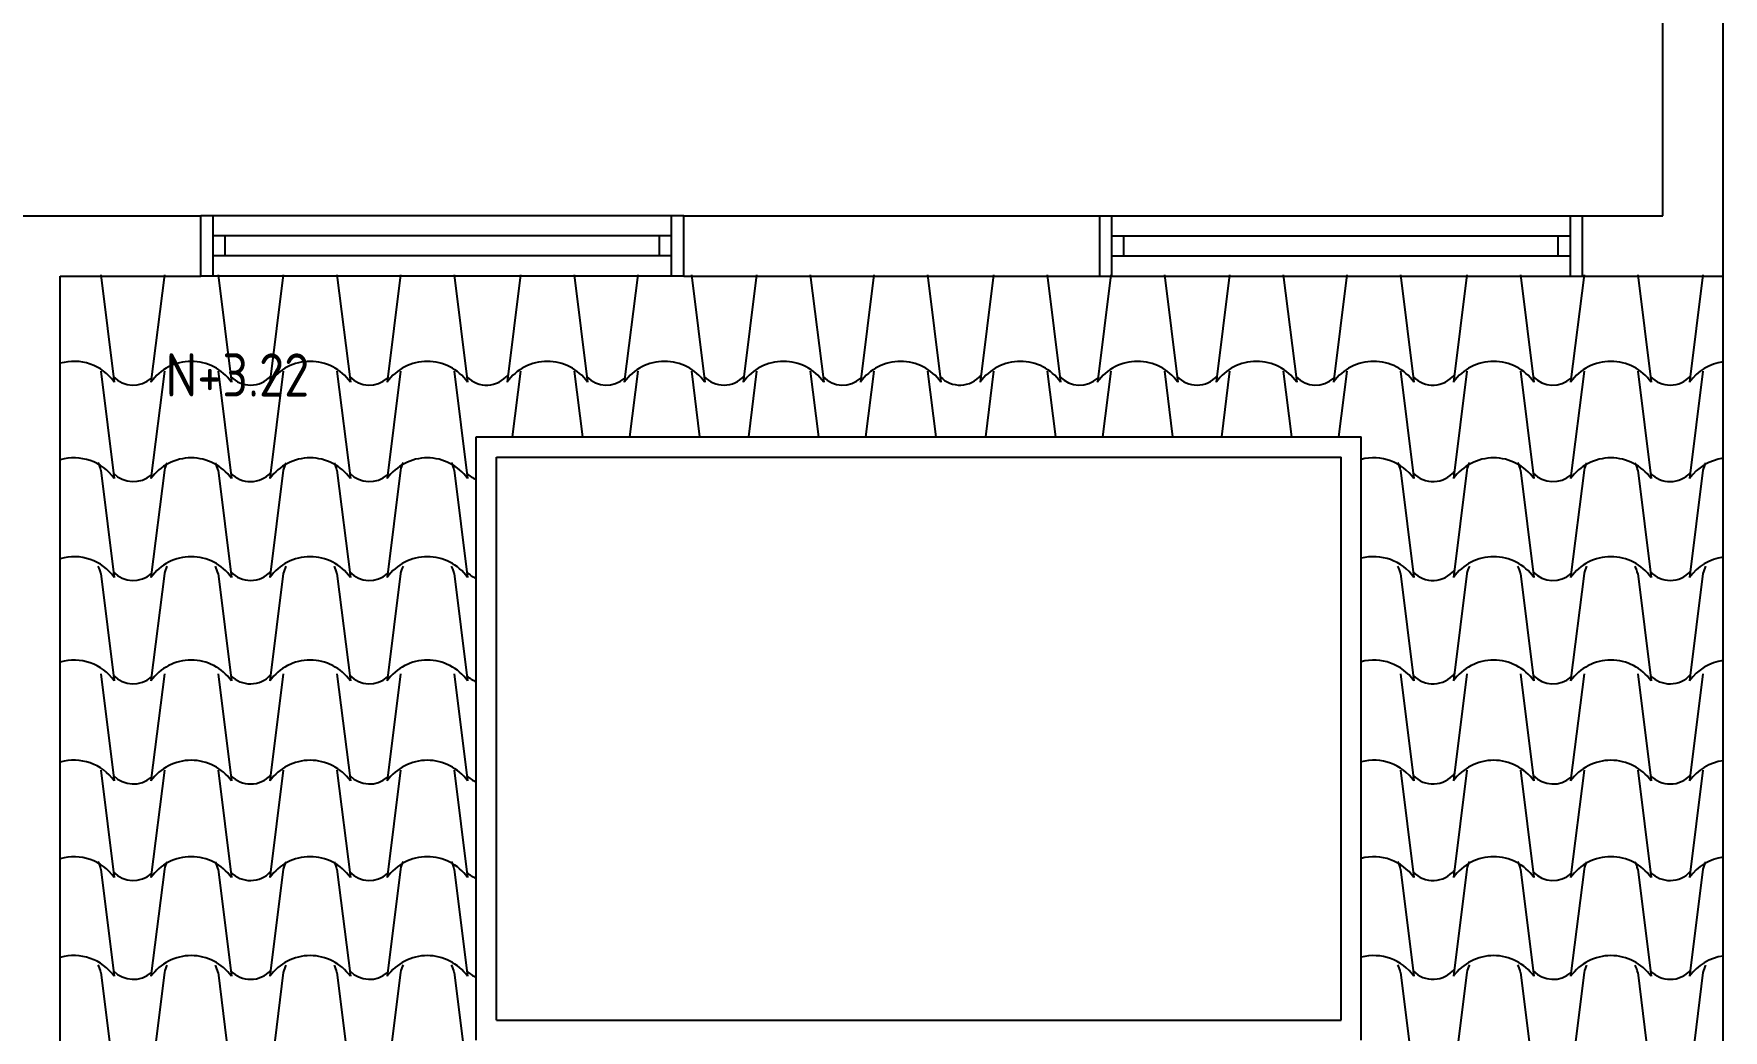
# Model space of a CAD drawing. Header units: millimetres. Extents: x 165.3 to 199.3, y 80.6 to 112.
# Drawn here: x 190.9 to 199.3, y 88.8 to 93.75 of the extents above; entities that cross this region are included whole.
import ezdxf

# ---------------------------------------------------------------- set-up
doc = ezdxf.new("R2010")
doc.units = ezdxf.units.MM
for name, color, linetype in [('30', 3, 'Continuous'), ('alero', 2, 'Continuous'), ('closed', 4, 'Continuous'), ('flechas', 4, 'Continuous'), ('muro1', 5, 'Continuous'), ('ventana1', 2, 'Continuous'), ('ventana2', 4, 'Continuous')]:
    doc.layers.add(name, color=color, linetype=linetype)
doc.styles.add('ARCH', font='ARCHITXT.SHX')

msp = doc.modelspace()

# ---------------------------------------------------------------- linework, layer by layer
at = {"layer": 'alero', "linetype": 'Continuous', "ltscale": 0.03}
for p, q in [((193.0966, 88.7454), (193.0966, 91.7454)), ((193.0966, 91.7454), (197.4966, 91.7454)), ((197.4966, 88.7454), (197.4966, 91.7454)), ((193.1966, 88.8454), (193.1966, 91.6454)), ((193.1966, 91.6454), (197.3966, 91.6454)), ((197.3966, 88.8454), (197.3966, 91.6454)), ((193.1966, 88.8454), (197.3966, 88.8454))]:
    msp.add_line(p, q, dxfattribs=at)
at = {"layer": 'closed', "ltscale": 0.015}
msp.add_line((199.2966, 81.9998), (199.2966, 92.5454), dxfattribs=at)
at = {"layer": 'flechas'}
for p, q in [((191.2299, 92.5515), (191.2966, 92.0182)), ((191.546, 92.5515), (191.4793, 92.0182)), ((191.8127, 92.5515), (191.8793, 92.0182)), ((192.1373, 92.5515), (192.0706, 92.0182)), ((192.404, 92.5515), (192.4706, 92.0182)), ((192.72, 92.5515), (192.6534, 92.0182)), ((192.9867, 92.5515), (193.0534, 92.0182)), ((193.3167, 92.5515), (193.25, 92.0182)), ((193.5833, 92.5515), (193.65, 92.0182)), ((193.8994, 92.5515), (193.8327, 92.0182)), ((194.1661, 92.5515), (194.2327, 92.0182)), ((194.4907, 92.5515), (194.424, 92.0182)), ((194.7574, 92.5515), (194.824, 92.0182)), ((195.0734, 92.5515), (195.0068, 92.0182)), ((195.3401, 92.5515), (195.4068, 92.0182)), ((195.6686, 92.5515), (195.6019, 92.0182)), ((195.9353, 92.5515), (196.0019, 92.0182)), ((196.2513, 92.5515), (196.1847, 92.0182)), ((196.518, 92.5515), (196.5847, 92.0182)), ((196.8426, 92.5515), (196.776, 92.0182)), ((197.1093, 92.5515), (197.176, 92.0182)), ((197.4254, 92.5515), (197.3587, 92.0182)), ((197.692, 92.5515), (197.7587, 92.0182)), ((198.022, 92.5515), (197.9553, 92.0182)), ((198.2887, 92.5515), (198.3553, 92.0182)), ((198.6047, 92.5515), (198.5381, 92.0182)), ((198.8714, 92.5515), (198.9381, 92.0182)), ((199.196, 92.5515), (199.1294, 92.0182)), ((191.2299, 92.0716), (191.2966, 91.5382)), ((191.546, 92.0716), (191.4793, 91.5382)), ((191.8127, 92.0716), (191.8793, 91.5382)), ((192.1373, 92.0716), (192.0706, 91.5382)), ((192.404, 92.0716), (192.4706, 91.5382)), ((192.72, 92.0716), (192.6534, 91.5382)), ((192.9867, 92.0716), (193.0534, 91.5382)), ((193.3167, 92.0716), (193.2759, 91.7454)), ((193.5833, 92.0716), (193.6241, 91.7454)), ((193.8994, 92.0716), (193.8586, 91.7454)), ((194.1661, 92.0716), (194.2068, 91.7454)), ((194.4907, 92.0716), (194.4499, 91.7454)), ((194.7574, 92.0716), (194.7981, 91.7454)), ((195.0734, 92.0716), (195.0326, 91.7454)), ((195.3401, 92.0716), (195.3809, 91.7454)), ((195.6686, 92.0716), (195.6278, 91.7454)), ((195.9353, 92.0716), (195.9761, 91.7454)), ((196.2513, 92.0716), (196.2106, 91.7454)), ((196.518, 92.0716), (196.5588, 91.7454)), ((196.8426, 92.0716), (196.8019, 91.7454)), ((197.1093, 92.0716), (197.1501, 91.7454)), ((197.4254, 92.0716), (197.3846, 91.7454)), ((197.692, 92.0716), (197.7587, 91.5382)), ((198.022, 92.0716), (197.9553, 91.5382)), ((198.2887, 92.0716), (198.3553, 91.5382)), ((198.6047, 92.0716), (198.5381, 91.5382)), ((198.8714, 92.0716), (198.9381, 91.5382)), ((199.196, 92.0716), (199.1294, 91.5382)), ((191.2299, 91.5802), (191.2966, 91.0469)), ((191.546, 91.5802), (191.4793, 91.0469)), ((191.8127, 91.5802), (191.8793, 91.0469)), ((192.1373, 91.5802), (192.0706, 91.0469)), ((192.404, 91.5802), (192.4706, 91.0469)), ((192.72, 91.5802), (192.6534, 91.0469)), ((192.9867, 91.5802), (193.0534, 91.0469)), ((197.692, 91.5802), (197.7587, 91.0469)), ((198.022, 91.5802), (197.9553, 91.0469)), ((198.2887, 91.5802), (198.3553, 91.0469)), ((198.6047, 91.5802), (198.5381, 91.0469)), ((198.8714, 91.5802), (198.9381, 91.0469)), ((199.196, 91.5802), (199.1294, 91.0469)), ((191.2299, 91.066), (191.2966, 90.5327)), ((191.546, 91.066), (191.4793, 90.5327)), ((191.8127, 91.066), (191.8793, 90.5327)), ((192.1373, 91.066), (192.0706, 90.5327)), ((192.404, 91.066), (192.4706, 90.5327)), ((192.72, 91.066), (192.6534, 90.5327)), ((192.9867, 91.066), (193.0534, 90.5327)), ((197.692, 91.066), (197.7587, 90.5327)), ((198.022, 91.066), (197.9553, 90.5327)), ((198.2887, 91.066), (198.3553, 90.5327)), ((198.6047, 91.066), (198.5381, 90.5327)), ((198.8714, 91.066), (198.9381, 90.5327)), ((199.196, 91.066), (199.1294, 90.5327)), ((191.2299, 90.5681), (191.2966, 90.0348)), ((191.546, 90.5681), (191.4793, 90.0348)), ((191.8127, 90.5681), (191.8793, 90.0348)), ((192.1373, 90.5681), (192.0706, 90.0348)), ((192.404, 90.5681), (192.4706, 90.0348)), ((192.72, 90.5681), (192.6534, 90.0348)), ((192.9867, 90.5681), (193.0534, 90.0348)), ((197.692, 90.5681), (197.7587, 90.0348)), ((198.022, 90.5681), (197.9553, 90.0348)), ((198.2887, 90.5681), (198.3553, 90.0348)), ((198.6047, 90.5681), (198.5381, 90.0348)), ((198.8714, 90.5681), (198.9381, 90.0348)), ((199.196, 90.5681), (199.1294, 90.0348)), ((191.2299, 90.0882), (191.2966, 89.5549)), ((191.546, 90.0882), (191.4793, 89.5549)), ((191.8127, 90.0882), (191.8793, 89.5549)), ((192.1373, 90.0882), (192.0706, 89.5549)), ((192.404, 90.0882), (192.4706, 89.5549)), ((192.72, 90.0882), (192.6534, 89.5549)), ((192.9867, 90.0882), (193.0534, 89.5549)), ((197.692, 90.0882), (197.7587, 89.5549)), ((198.022, 90.0882), (197.9553, 89.5549)), ((198.2887, 90.0882), (198.3553, 89.5549)), ((198.6047, 90.0882), (198.5381, 89.5549)), ((198.8714, 90.0882), (198.9381, 89.5549)), ((199.196, 90.0882), (199.1294, 89.5549)), ((191.2299, 89.5968), (191.2966, 89.0635)), ((191.546, 89.5968), (191.4793, 89.0635)), ((191.8127, 89.5968), (191.8793, 89.0635)), ((192.1373, 89.5968), (192.0706, 89.0635)), ((192.404, 89.5968), (192.4706, 89.0635)), ((192.72, 89.5968), (192.6534, 89.0635)), ((192.9867, 89.5968), (193.0534, 89.0635)), ((197.692, 89.5968), (197.7587, 89.0635)), ((198.022, 89.5968), (197.9553, 89.0635)), ((198.2887, 89.5968), (198.3553, 89.0635)), ((198.6047, 89.5968), (198.5381, 89.0635)), ((198.8714, 89.5968), (198.9381, 89.0635)), ((199.196, 89.5968), (199.1294, 89.0635)), ((191.2299, 89.0826), (191.2966, 88.5493)), ((191.546, 89.0826), (191.4793, 88.5493)), ((191.8127, 89.0826), (191.8793, 88.5493)), ((192.1373, 89.0826), (192.0706, 88.5493)), ((192.404, 89.0826), (192.4706, 88.5493)), ((192.72, 89.0826), (192.6534, 88.5493)), ((192.9867, 89.0826), (193.0534, 88.5493)), ((197.692, 89.0826), (197.7587, 88.5493)), ((198.022, 89.0826), (197.9553, 88.5493)), ((198.2887, 89.0826), (198.3553, 88.5493)), ((198.6047, 89.0826), (198.5381, 88.5493)), ((198.8714, 89.0826), (198.9381, 88.5493)), ((199.196, 89.0826), (199.1294, 88.5493))]:
    msp.add_line(p, q, dxfattribs=at)
for centre, radius, start, end in [((191.0966, 91.875), 0.246, 35.59676, 106.20192), ((191.6793, 91.875), 0.246, 35.59676, 144.40324), ((192.2706, 91.875), 0.246, 35.59676, 144.40324), ((192.8534, 91.875), 0.246, 35.59676, 144.40324), ((193.45, 91.875), 0.246, 35.59676, 144.40324), ((194.0327, 91.875), 0.246, 35.59676, 144.40324), ((194.624, 91.875), 0.246, 35.59676, 144.40324), ((195.2068, 91.875), 0.246, 35.59676, 144.40324), ((195.8019, 91.875), 0.246, 35.59676, 144.40324), ((196.3847, 91.875), 0.246, 35.59676, 144.40324), ((196.976, 91.875), 0.246, 35.59676, 144.40324), ((197.5587, 91.875), 0.246, 35.59676, 144.40324), ((198.1553, 91.875), 0.246, 35.59676, 144.40324), ((198.7381, 91.875), 0.246, 35.59676, 144.40324), ((199.3294, 91.875), 0.246, 97.64985, 144.40324), ((191.3913, 92.139), 0.1359, 223.82553, 311.68973), ((191.9741, 92.139), 0.1359, 223.82579, 317.47636), ((192.5654, 92.139), 0.1359, 223.82579, 311.68997), ((193.1481, 92.139), 0.1359, 223.82553, 321.5083), ((193.7447, 92.139), 0.1359, 223.82553, 311.68973), ((194.3275, 92.139), 0.1359, 223.82579, 317.47636), ((194.9188, 92.139), 0.1359, 223.82579, 311.68997), ((195.5015, 92.139), 0.1359, 223.82553, 320.38652), ((196.0967, 92.139), 0.1359, 223.82553, 311.68973), ((196.6794, 92.139), 0.1359, 223.82579, 317.47636), ((197.2707, 92.139), 0.1359, 223.82579, 311.68997), ((197.8534, 92.139), 0.1359, 223.82553, 321.5083), ((198.4501, 92.139), 0.1359, 223.82553, 311.68973), ((199.0328, 92.139), 0.1359, 223.82579, 317.47636), ((191.0966, 91.3951), 0.246, 35.59676, 106.20192), ((191.0966, 91.5538), 0.1359, 11.22499, 27.43077), ((191.3913, 91.659), 0.1359, 223.82553, 311.68973), ((191.6793, 91.3951), 0.246, 35.59676, 144.40324), ((191.6793, 91.5538), 0.1359, 152.56923, 168.77501), ((191.6793, 91.5538), 0.1359, 11.22499, 27.43077), ((191.9741, 91.659), 0.1359, 223.82579, 317.47636), ((192.2706, 91.3951), 0.246, 35.59676, 144.40324), ((192.2706, 91.5538), 0.1359, 152.56923, 168.77501), ((192.2706, 91.5538), 0.1359, 11.22499, 27.43077), ((192.5654, 91.659), 0.1359, 223.82579, 311.68997), ((192.8534, 91.3951), 0.246, 35.59676, 144.40324), ((192.8534, 91.5538), 0.1359, 152.56923, 168.77501), ((192.8534, 91.5538), 0.1359, 11.22499, 27.43077), ((193.1481, 91.659), 0.1359, 223.82553, 247.7346), ((197.5587, 91.3951), 0.246, 35.59676, 104.62441), ((197.5587, 91.5538), 0.1359, 11.22499, 27.43077), ((197.8534, 91.659), 0.1359, 223.82553, 321.5083), ((198.1553, 91.3951), 0.246, 35.59676, 144.40324), ((198.1553, 91.5538), 0.1359, 152.56923, 168.77501), ((198.1553, 91.5538), 0.1359, 11.22499, 27.43077), ((198.4501, 91.659), 0.1359, 223.82553, 311.68973), ((198.7381, 91.3951), 0.246, 35.59676, 144.40324), ((198.7381, 91.5538), 0.1359, 152.56923, 168.77501), ((198.7381, 91.5538), 0.1359, 11.22499, 27.43077), ((199.0328, 91.659), 0.1359, 223.82579, 317.47636), ((199.3294, 91.3951), 0.246, 97.64985, 144.40324), ((199.3294, 91.5538), 0.1359, 152.56923, 168.77501), ((191.0966, 90.9037), 0.246, 35.59676, 106.20192), ((191.6793, 90.9037), 0.246, 35.59676, 144.40324), ((192.2706, 90.9037), 0.246, 35.59676, 144.40324), ((192.8534, 90.9037), 0.246, 35.59676, 144.40324), ((197.5587, 90.9037), 0.246, 35.59676, 104.62441), ((198.1553, 90.9037), 0.246, 35.59676, 144.40324), ((198.7381, 90.9037), 0.246, 35.59676, 144.40324), ((199.3294, 90.9037), 0.246, 97.64985, 144.40324), ((191.0966, 91.0395), 0.1359, 11.22499, 27.43077), ((191.3913, 91.1677), 0.1359, 223.82553, 311.68973), ((191.6793, 91.0395), 0.1359, 152.56923, 168.77501), ((191.6793, 91.0395), 0.1359, 11.22499, 27.43077), ((191.9741, 91.1677), 0.1359, 223.82579, 317.47636), ((192.2706, 91.0395), 0.1359, 152.56923, 168.77501), ((192.2706, 91.0395), 0.1359, 11.22499, 27.43077), ((192.5654, 91.1677), 0.1359, 223.82579, 311.68997), ((192.8534, 91.0395), 0.1359, 152.56923, 168.77501), ((192.8534, 91.0395), 0.1359, 11.22499, 27.43077), ((193.1481, 91.1677), 0.1359, 223.82553, 247.7346), ((197.5587, 91.0395), 0.1359, 11.22499, 27.43077), ((197.8534, 91.1677), 0.1359, 223.82553, 321.5083), ((198.1553, 91.0395), 0.1359, 152.56923, 168.77501), ((198.1553, 91.0395), 0.1359, 11.22499, 27.43077), ((198.4501, 91.1677), 0.1359, 223.82553, 311.68973), ((198.7381, 91.0395), 0.1359, 152.56923, 168.77501), ((198.7381, 91.0395), 0.1359, 11.22499, 27.43077), ((199.0328, 91.1677), 0.1359, 223.82579, 317.47636), ((199.3294, 91.0395), 0.1359, 152.56923, 168.77501), ((191.0966, 90.3895), 0.246, 35.59676, 106.20192), ((191.3913, 90.6535), 0.1359, 223.82553, 311.68973), ((191.6793, 90.3895), 0.246, 35.59676, 144.40324), ((191.9741, 90.6535), 0.1359, 223.82579, 317.47636), ((192.2706, 90.3895), 0.246, 35.59676, 144.40324), ((192.5654, 90.6535), 0.1359, 223.82579, 311.68997), ((192.8534, 90.3895), 0.246, 35.59676, 144.40324), ((193.1481, 90.6535), 0.1359, 223.82553, 247.7346), ((197.5587, 90.3895), 0.246, 35.59676, 104.62441), ((197.8534, 90.6535), 0.1359, 223.82553, 321.5083), ((198.1553, 90.3895), 0.246, 35.59676, 144.40324), ((198.4501, 90.6535), 0.1359, 223.82553, 311.68973), ((198.7381, 90.3895), 0.246, 35.59676, 144.40324), ((199.0328, 90.6535), 0.1359, 223.82579, 317.47636), ((199.3294, 90.3895), 0.246, 97.64985, 144.40324), ((191.0966, 89.8916), 0.246, 35.59676, 106.20192), ((191.6793, 89.8916), 0.246, 35.59676, 144.40324), ((192.2706, 89.8916), 0.246, 35.59676, 144.40324), ((192.8534, 89.8916), 0.246, 35.59676, 144.40324), ((197.5587, 89.8916), 0.246, 35.59676, 104.62441), ((198.1553, 89.8916), 0.246, 35.59676, 144.40324), ((198.7381, 89.8916), 0.246, 35.59676, 144.40324), ((199.3294, 89.8916), 0.246, 97.64985, 144.40324), ((191.3913, 90.1556), 0.1359, 223.82553, 311.68973), ((191.9741, 90.1556), 0.1359, 223.82579, 317.47636), ((192.5654, 90.1556), 0.1359, 223.82579, 311.68997), ((193.1481, 90.1556), 0.1359, 223.82553, 247.7346), ((197.8534, 90.1556), 0.1359, 223.82553, 321.5083), ((198.4501, 90.1556), 0.1359, 223.82553, 311.68973), ((199.0328, 90.1556), 0.1359, 223.82579, 317.47636), ((191.0966, 89.4117), 0.246, 35.59676, 106.20192), ((191.0966, 89.5704), 0.1359, 11.22499, 27.43077), ((191.6793, 89.4117), 0.246, 35.59676, 144.40324), ((191.6793, 89.5704), 0.1359, 152.56923, 168.77501), ((191.6793, 89.5704), 0.1359, 11.22499, 27.43077), ((192.2706, 89.4117), 0.246, 35.59676, 144.40324), ((192.2706, 89.5704), 0.1359, 152.56923, 168.77501), ((192.2706, 89.5704), 0.1359, 11.22499, 27.43077), ((192.8534, 89.4117), 0.246, 35.59676, 144.40324), ((192.8534, 89.5704), 0.1359, 152.56923, 168.77501), ((192.8534, 89.5704), 0.1359, 11.22499, 27.43077), ((197.5587, 89.4117), 0.246, 35.59676, 104.62441), ((197.5587, 89.5704), 0.1359, 11.22499, 27.43077), ((198.1553, 89.4117), 0.246, 35.59676, 144.40324), ((198.1553, 89.5704), 0.1359, 152.56923, 168.77501), ((198.1553, 89.5704), 0.1359, 11.22499, 27.43077), ((198.7381, 89.4117), 0.246, 35.59676, 144.40324), ((198.7381, 89.5704), 0.1359, 152.56923, 168.77501), ((198.7381, 89.5704), 0.1359, 11.22499, 27.43077), ((199.3294, 89.4117), 0.246, 97.64985, 144.40324), ((199.3294, 89.5704), 0.1359, 152.56923, 168.77501), ((191.3913, 89.6757), 0.1359, 223.82553, 311.68973), ((191.9741, 89.6757), 0.1359, 223.82579, 317.47636), ((192.5654, 89.6757), 0.1359, 223.82579, 311.68997), ((193.1481, 89.6757), 0.1359, 223.82553, 247.7346), ((197.8534, 89.6757), 0.1359, 223.82553, 321.5083), ((198.4501, 89.6757), 0.1359, 223.82553, 311.68973), ((199.0328, 89.6757), 0.1359, 223.82579, 317.47636), ((191.0966, 88.9203), 0.246, 35.59676, 106.20192), ((191.6793, 88.9203), 0.246, 35.59676, 144.40324), ((192.2706, 88.9203), 0.246, 35.59676, 144.40324), ((192.8534, 88.9203), 0.246, 35.59676, 144.40324), ((197.5587, 88.9203), 0.246, 35.59676, 104.62441), ((198.1553, 88.9203), 0.246, 35.59676, 144.40324), ((198.7381, 88.9203), 0.246, 35.59676, 144.40324), ((199.3294, 88.9203), 0.246, 97.64985, 144.40324), ((191.0966, 89.0562), 0.1359, 11.22499, 27.43077), ((191.3913, 89.1843), 0.1359, 223.82553, 311.68973), ((191.6793, 89.0562), 0.1359, 152.56923, 168.77501), ((191.6793, 89.0562), 0.1359, 11.22499, 27.43077), ((191.9741, 89.1843), 0.1359, 223.82579, 317.47636), ((192.2706, 89.0562), 0.1359, 152.56923, 168.77501), ((192.2706, 89.0562), 0.1359, 11.22499, 27.43077), ((192.5654, 89.1843), 0.1359, 223.82579, 311.68997), ((192.8534, 89.0562), 0.1359, 152.56923, 168.77501), ((192.8534, 89.0562), 0.1359, 11.22499, 27.43077), ((193.1481, 89.1843), 0.1359, 223.82553, 247.7346), ((197.5587, 89.0562), 0.1359, 11.22499, 27.43077), ((197.8534, 89.1843), 0.1359, 223.82553, 321.5083), ((198.1553, 89.0562), 0.1359, 152.56923, 168.77501), ((198.1553, 89.0562), 0.1359, 11.22499, 27.43077), ((198.4501, 89.1843), 0.1359, 223.82553, 311.68973), ((198.7381, 89.0562), 0.1359, 152.56923, 168.77501), ((198.7381, 89.0562), 0.1359, 11.22499, 27.43077), ((199.0328, 89.1843), 0.1359, 223.82579, 317.47636), ((199.3294, 89.0562), 0.1359, 152.56923, 168.77501)]:
    msp.add_arc(centre, radius, start, end, dxfattribs=at)
at = {"layer": 'muro1'}
for p, q in [((199.2966, 92.5454), (199.2966, 107.4998)), ((198.9966, 92.8454), (198.9966, 99.6454)), ((190.728, 92.8454), (191.728, 92.8454)), ((191.728, 92.5454), (191.728, 92.8454)), ((194.128, 92.5454), (194.128, 92.8454)), ((194.128, 92.8454), (196.1966, 92.8454)), ((196.1966, 92.5454), (196.1966, 92.8454)), ((198.5966, 92.5454), (198.5966, 92.8454)), ((198.5966, 92.8454), (198.9966, 92.8454)), ((191.028, 92.5454), (191.728, 92.5454)), ((191.028, 88.1554), (191.028, 92.5454)), ((194.128, 92.5454), (196.1966, 92.5454)), ((198.5966, 92.5454), (199.2966, 92.5454))]:
    msp.add_line(p, q, dxfattribs=at)
at = {"layer": 'ventana1'}
for p, q in [((194.128, 92.8454), (191.728, 92.8454)), ((196.1966, 92.8454), (198.5966, 92.8454)), ((194.128, 92.5454), (191.728, 92.5454)), ((196.1966, 92.5454), (198.5966, 92.5454))]:
    msp.add_line(p, q, dxfattribs=at)
at = {"layer": 'ventana2'}
for p, q in [((191.788, 92.5454), (191.788, 92.8454)), ((194.068, 92.5454), (194.068, 92.8454)), ((196.2566, 92.5454), (196.2566, 92.8454)), ((198.5366, 92.5454), (198.5366, 92.8454)), ((194.068, 92.7454), (191.788, 92.7454)), ((191.848, 92.6454), (191.848, 92.7454)), ((194.008, 92.6454), (194.008, 92.7454)), ((196.2566, 92.7454), (198.5366, 92.7454)), ((196.3166, 92.6454), (196.3166, 92.7454)), ((198.4766, 92.6454), (198.4766, 92.7454)), ((194.068, 92.6454), (191.788, 92.6454)), ((196.2566, 92.6454), (198.5366, 92.6454))]:
    msp.add_line(p, q, dxfattribs=at)

# ---------------------------------------------------------------- texts
at = {"layer": '30', "style": 'ARCH'}
msp.add_text('N+3.22', height=0.21482, dxfattribs=at).set_placement((191.5517, 91.9459))

doc.saveas('drawing.dxf')
